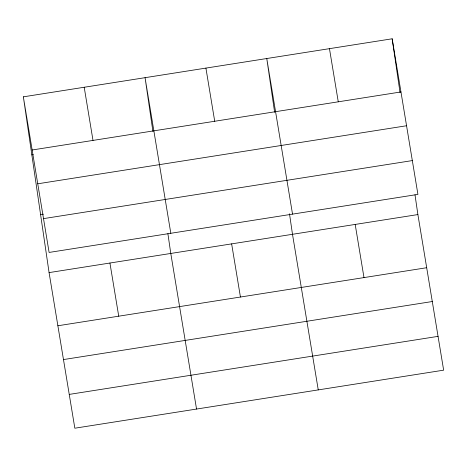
<?xml version="1.0" encoding="UTF-8"?>
<svg xmlns="http://www.w3.org/2000/svg" width="467" height="467" viewBox="0 0 467 467"><rect width="100%" height="100%" fill="white"/><g stroke="black" fill="none" stroke-linecap="round" stroke-linejoin="round"><path stroke-width="0.7" d="M23.35 96.832L392.163 38.79L417.924 194.395L49.111 252.437L23.35 96.832L49.076 272.605L74.837 428.21L443.65 370.168L417.889 214.563L414.988 194.757M32.147 149.989L400.966 91.946M31.838 154.834L33.274 154.612M37.745 183.794L406.559 125.751M40.588 214.598L43.449 214.149M43.513 218.626L412.326 160.584M49.076 272.605L417.889 214.563M57.879 325.762L426.692 267.719M63.471 359.572L432.284 301.53M69.239 394.405L438.052 336.363M329.463 48.656L338.266 101.812M355.189 224.429L363.991 277.585M292.529 214.125L266.768 58.521L274.637 112.284M318.255 389.904L292.494 234.3L289.493 213.787M205.912 68.1L214.715 121.257M231.638 243.873L240.441 297.03M170.817 233.284L145.056 77.674L152.925 131.437M196.543 409.057L170.782 253.453L167.887 233.646M84.206 87.253L93.003 140.409M109.932 263.032L118.729 316.182M392.163 38.79L400.032 92.548"/></g></svg>
